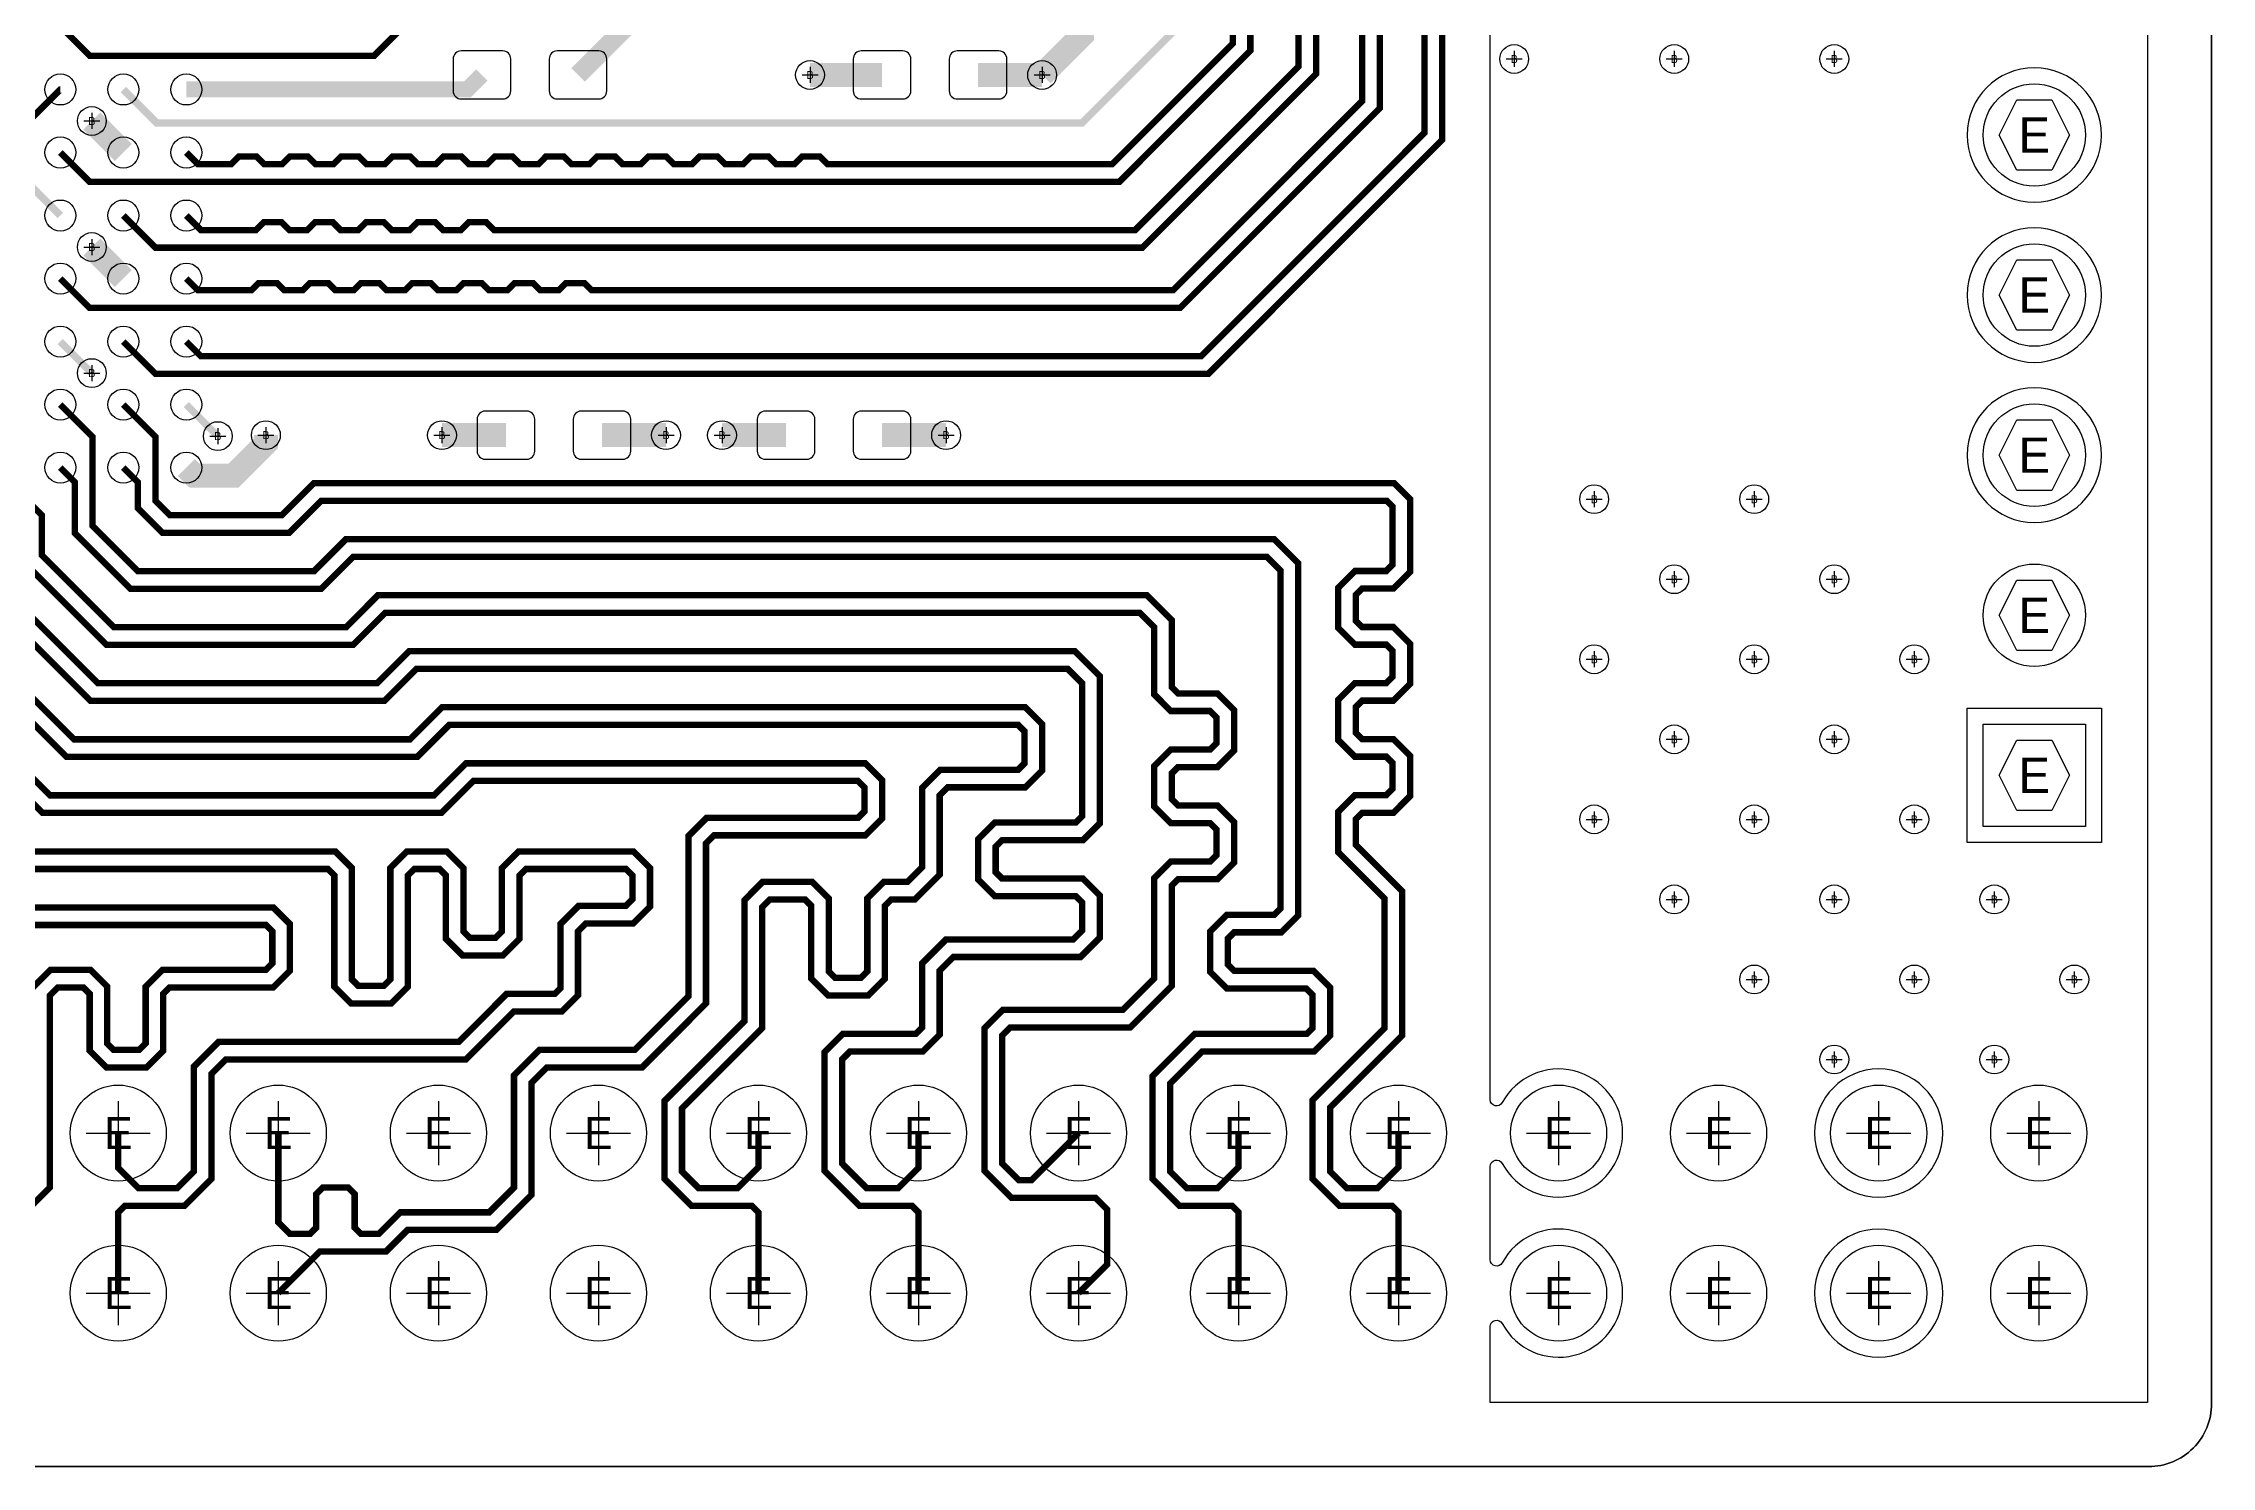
# Model space of a CAD drawing. Extents: x 9975 to 15325, y 4646 to 10805.
# Drawn here: x 12031 to 13386, y 4646 to 5535 of the extents above; entities that cross this region are included whole.
import ezdxf
from ezdxf.enums import TextEntityAlignment as Align

# ---------------------------------------------------------------- set-up
doc = ezdxf.new("R2010")
doc.units = 0
doc.layers.add('LX16-DDR', color=9, linetype='CONTINUOUS')

# ---------------------------------------------------------------- blocks, each defined once
blk = doc.blocks.new('FIGURE_CROSS')
for points in [[(0, 0.5), (0, -0.5)], [(-0.5, 0), (0.5, 0)]]:
    blk.add_lwpolyline(points)
blk = doc.blocks.new('FIGURE_HEX')
blk.add_lwpolyline([(-0.5, 0), (-0.25, 0.5), (0.25, 0.5), (0.5, 0), (0.25, -0.5), (-0.25, -0.5)], close=True)

msp = doc.modelspace()

# ---------------------------------------------------------------- linework, layer by layer
at = {"layer": 'LX16-DDR'}
for points in [[(10118.09, 4645.66), (13346.43, 4645.66, 0.414214), (13385.8, 4685.03), (13385.8, 7244.08, 0.414214), (13346.43, 7283.45), (10118.09, 7283.45, 0.414214), (10078.72, 7244.08), (10078.72, 4685.03, 0.414214)], [(10078.72, 7244.08, -0.414214), (10118.09, 7283.45), (13346.43, 7283.45, -0.414214), (13385.8, 7244.08), (13385.8, 4685.03, -0.414214), (13346.43, 4645.66), (10118.09, 4645.66, -0.414214), (10078.72, 4685.03)], [(10078.72, 4685.03), (10078.72, 7244.08, -0.414214), (10118.09, 7283.45), (13346.43, 7283.45, -0.414214), (13385.8, 7244.08), (13385.8, 4685.03, -0.414214), (13346.43, 4645.66), (10118.09, 4645.66, -0.414214)], [(12935, 4685.67), (12935, 4733.13, -0.778442), (12942.52, 4735.03, 3.9599), (12942.52, 4773.03, -0.778442), (12935, 4774.93), (12935, 4833.13, -0.778442), (12942.52, 4835.03, 3.9599), (12942.52, 4873.03, -0.778442), (12935, 4874.93), (12935, 6595), (13015, 6675), (13015, 7062.26, 0.188927), (13015, 7091.46), (13015, 7162.26, 0.188927), (13015, 7191.46), (13015, 7243.44), (13345.79, 7243.44), (13345.79, 4685.67)], [(12292, 5500), (12318, 5500, 0.414214), (12323, 5505), (12323, 5525, 0.414214), (12318, 5530), (12292, 5530, 0.414214), (12287, 5525), (12287, 5505, 0.414214)], [(12352, 5500), (12378, 5500, 0.414214), (12383, 5505), (12383, 5525, 0.414214), (12378, 5530), (12352, 5530, 0.414214), (12347, 5525), (12347, 5505, 0.414214)], [(12568, 5530), (12542, 5530, 0.414214), (12537, 5525), (12537, 5505, 0.414214), (12542, 5500), (12568, 5500, 0.414214), (12573, 5505), (12573, 5525, 0.414214)], [(12628, 5530), (12602, 5530, 0.414214), (12597, 5525), (12597, 5505, 0.414214), (12602, 5500), (12628, 5500, 0.414214), (12633, 5505), (12633, 5525, 0.414214)], [(13317.02, 5477.5, 1), (13232.98, 5477.5, 1)], [(13317.02, 5377.5, 1), (13232.98, 5377.5, 1)], [(13317.02, 5277.5, 1), (13232.98, 5277.5, 1)], [(12307, 5275), (12333, 5275, 0.414214), (12338, 5280), (12338, 5300, 0.414214), (12333, 5305), (12307, 5305, 0.414214), (12302, 5300), (12302, 5280, 0.414214)], [(12367, 5275), (12393, 5275, 0.414214), (12398, 5280), (12398, 5300, 0.414214), (12393, 5305), (12367, 5305, 0.414214), (12362, 5300), (12362, 5280, 0.414214)], [(12482, 5275), (12508, 5275, 0.414214), (12513, 5280), (12513, 5300, 0.414214), (12508, 5305), (12482, 5305, 0.414214), (12477, 5300), (12477, 5280, 0.414214)], [(12542, 5275), (12568, 5275, 0.414214), (12573, 5280), (12573, 5300, 0.414214), (12568, 5305), (12542, 5305, 0.414214), (12537, 5300), (12537, 5280, 0.414214)], [(13217.76, 4854.03, 1), (13137.72, 4854.03, 1)], [(13217.76, 4754.03, 1), (13137.72, 4754.03, 1)]]:
    msp.add_lwpolyline(points, format="xyb", close=True, dxfattribs=at)
for points, const_width in [([(12680, 7015), (12680, 6540), (12685, 6535), (12740, 6535), (12745, 6530), (12745, 5550), (12680, 5485), (12101.85, 5485), (12080.91, 5505.94)], 4.6), ([(12041.54, 5387.83), (12059.87, 5369.5), (12741.32, 5369.5), (12866, 5494.18), (12866, 6816.95)], 4), ([(12120.28, 5387.83), (12127.61, 5380.5), (12160.93, 5380.5), (12165.43, 5385), (12176.93, 5385), (12181.43, 5380.5), (12192.93, 5380.5), (12197.43, 5385), (12208.93, 5385), (12213.43, 5380.5), (12224.93, 5380.5), (12229.43, 5385), (12240.93, 5385), (12245.43, 5380.5), (12256.93, 5380.5), (12261.43, 5385), (12272.93, 5385), (12277.43, 5380.5), (12288.93, 5380.5), (12293.43, 5385), (12304.93, 5385), (12309.43, 5380.5), (12320.93, 5380.5), (12325.43, 5385), (12336.93, 5385), (12341.43, 5380.5), (12352.93, 5380.5), (12357.43, 5385), (12368.93, 5385), (12373.43, 5380.5), (12736.76, 5380.5), (12855, 5498.74), (12855, 6821.51)], 4), ([(12826.26, 6812.91), (12826.26, 5515.7), (12717.67, 5407.11), (12101, 5407.11), (12080.91, 5427.2)], 4), ([(12815.26, 6808.35), (12815.26, 5520.26), (12713.11, 5418.11), (12312.65, 5418.11), (12307.76, 5423), (12296.65, 5423), (12291.76, 5418.11), (12280.65, 5418.11), (12275.76, 5423), (12264.65, 5423), (12259.76, 5418.11), (12248.65, 5418.11), (12243.76, 5423), (12232.65, 5423), (12227.76, 5418.11), (12216.65, 5418.11), (12211.76, 5423), (12200.65, 5423), (12195.76, 5418.11), (12184.65, 5418.11), (12179.76, 5423), (12168.65, 5423), (12163.76, 5418.11), (12129.37, 5418.11), (12120.28, 5427.2)], 4), ([(12894, 6640.75), (12894, 5479), (12754.37, 5339.37), (12129.37, 5339.37), (12120.28, 5348.46)], 4), ([(12905, 6636.19), (12905, 5474.44), (12758.93, 5328.37), (12101, 5328.37), (12080.91, 5348.46)], 4), ([(12041.54, 5466.57), (12059.87, 5448.24), (12703.24, 5448.24), (12785.13, 5530.13), (12785.13, 6554.87)], 4), ([(12120.28, 5466.57), (12127.61, 5459.24), (12148.19, 5459.24), (12152.95, 5464), (12164.19, 5464), (12168.95, 5459.24), (12180.19, 5459.24), (12184.95, 5464), (12196.19, 5464), (12200.95, 5459.24), (12212.19, 5459.24), (12216.95, 5464), (12228.19, 5464), (12232.95, 5459.24), (12244.19, 5459.24), (12248.95, 5464), (12260.19, 5464), (12264.95, 5459.24), (12276.19, 5459.24), (12280.95, 5464), (12292.19, 5464), (12296.95, 5459.24), (12308.19, 5459.24), (12312.95, 5464), (12324.19, 5464), (12328.95, 5459.24), (12340.19, 5459.24), (12344.95, 5464), (12356.19, 5464), (12360.95, 5459.24), (12372.19, 5459.24), (12376.95, 5464), (12388.19, 5464), (12392.95, 5459.24), (12404.19, 5459.24), (12408.95, 5464), (12420.19, 5464), (12424.95, 5459.24), (12436.19, 5459.24), (12440.95, 5464), (12452.19, 5464), (12456.95, 5459.24), (12468.19, 5459.24), (12472.95, 5464), (12484.19, 5464), (12488.95, 5459.24), (12500.19, 5459.24), (12504.95, 5464), (12516.19, 5464), (12520.95, 5459.24), (12698.68, 5459.24), (12774.13, 5534.69), (12774.13, 6550.31)], 4), ([(12041.54, 5545.31), (12059.87, 5526.98), (12237.54, 5526.98), (12385, 5674.44)], 4), ([(12365, 5515), (12440, 5590), (12440, 5605)], 12), ([(12680, 5605), (12680, 5540), (12655, 5515)], 15), ([(12305, 5515), (12295.94, 5505.94), (12120.28, 5505.94)], 10), ([(12555, 5515), (12510, 5515)], 15), ([(12615, 5515), (12655, 5515)], 15), ([(12041.54, 5505.94), (12041.53, 5505.94), (12021.85, 5486.26)], 4), ([(12080.91, 5466.57), (12061.22, 5486.26)], 15), ([(12041.54, 5427.2), (12021.86, 5446.88)], 4.6), ([(12080.91, 5387.83), (12061.22, 5407.52)], 15), ([(11884.06, 5348.46), (11902.39, 5330.13), (11902.39, 5197.61), (12035, 5065), (12275, 5065), (12295, 5085), (12544.56, 5085), (12555, 5074.56), (12555, 5050.44), (12544.56, 5040), (12450, 5040), (12445, 5035), (12445, 4935), (12405, 4895), (12345.56, 4895), (12336, 4885.44), (12336, 4815.44), (12314.09, 4793.53), (12258.53, 4793.53), (12245, 4780), (12203.71, 4780), (12177.74, 4754.03)], 4), ([(12041.54, 5348.46), (12061.22, 5328.78)], 4.6), ([(12120.28, 5309.09), (12139.96, 5289.41)], 4.6), ([(12777.74, 4854.03), (12777.74, 4832.74), (12764.53, 4819.53), (12745.47, 4819.53), (12735, 4830), (12735, 4885), (12755, 4905), (12825, 4905), (12835, 4915), (12835, 4944.97), (12824.56, 4955.41), (12775, 4955.41), (12771, 4959.41), (12771, 4975.41), (12775, 4979.41), (12804.56, 4979.41), (12815, 4989.85), (12815, 5210), (12800, 5225), (12220, 5225), (12200, 5205), (12090, 5205), (12061.63, 5233.37), (12061.63, 5289), (12041.54, 5309.09)], 4), ([(12080.91, 5309.09), (12101, 5289), (12101, 5249), (12110, 5240), (12180, 5240), (12200, 5260), (12875, 5260), (12885, 5250), (12885, 5204.58), (12874.56, 5194.14), (12855, 5194.14), (12851, 5190.14), (12851, 5174.14), (12855, 5170.14), (12874.56, 5170.14), (12885, 5159.7), (12885, 5134.58), (12874.56, 5124.14), (12855, 5124.14), (12851, 5120.14), (12851, 5104.14), (12855, 5100.14), (12874.56, 5100.14), (12885, 5089.7), (12885, 5064.58), (12874.56, 5054.14), (12855, 5054.14), (12851, 5050.14), (12851, 5034.14), (12880, 5005.14), (12880, 4915), (12835, 4870), (12835, 4830), (12845.47, 4819.53), (12864.53, 4819.53), (12877.74, 4832.74), (12877.74, 4854.03)], 4), ([(12120.28, 5269.72), (12125.28, 5264.72), (12149.72, 5264.72), (12170, 5285), (12170, 5290)], 15), ([(12320, 5290), (12280, 5290)], 15), ([(12380, 5290), (12420, 5290)], 15), ([(12495, 5290), (12455, 5290)], 15), ([(12555, 5290), (12595, 5290)], 15), ([(12777.74, 4754.03), (12777.74, 4804.53), (12773.74, 4808.53), (12740.91, 4808.53), (12724, 4825.44), (12724, 4889.56), (12750.44, 4916), (12820.44, 4916), (12824, 4919.56), (12824, 4940.41), (12820, 4944.41), (12770.44, 4944.41), (12760, 4954.85), (12760, 4979.97), (12770.44, 4990.41), (12800, 4990.41), (12804, 4994.41), (12804, 5205.44), (12795.44, 5214), (12224.56, 5214), (12204.56, 5194), (12085.44, 5194), (12050.63, 5228.81), (12050.63, 5260.63), (12041.54, 5269.72)], 4), ([(12080.91, 5269.72), (12090, 5260.63), (12090, 5244.44), (12105.44, 5229), (12184.56, 5229), (12204.56, 5249), (12870.44, 5249), (12874, 5245.44), (12874, 5209.14), (12870, 5205.14), (12850.44, 5205.14), (12840, 5194.7), (12840, 5169.58), (12850.44, 5159.14), (12870, 5159.14), (12874, 5155.14), (12874, 5139.14), (12870, 5135.14), (12850.44, 5135.14), (12840, 5124.7), (12840, 5099.58), (12850.44, 5089.14), (12870, 5089.14), (12874, 5085.14), (12874, 5069.14), (12870, 5065.14), (12850.44, 5065.14), (12840, 5054.7), (12840, 5029.58), (12869, 5000.58), (12869, 4919.56), (12824, 4874.56), (12824, 4825.44), (12840.91, 4808.53), (12873.74, 4808.53), (12877.74, 4804.53), (12877.74, 4754.03)], 4), ([(12020.5, 5249.5), (12030, 5240), (12030, 5215), (12075, 5170), (12220, 5170), (12240, 5190), (12720.56, 5190), (12736, 5174.56), (12736, 5132.67), (12740, 5128.67), (12764.56, 5128.67), (12775, 5118.23), (12775, 5093.11), (12764.56, 5082.67), (12740, 5082.67), (12736, 5078.67), (12736, 5062.67), (12740, 5058.67), (12764.56, 5058.67), (12775, 5048.23), (12775, 5023.11), (12764.56, 5012.67), (12740, 5012.67), (12736, 5008.67), (12736, 4946), (12710, 4920), (12635, 4920), (12630, 4915), (12630, 4835), (12640.47, 4824.53), (12648.24, 4824.53), (12677.74, 4854.03)], 4), ([(11982.89, 5217.11), (12065, 5135), (12239.44, 5135), (12259.44, 5155), (12675.56, 5155), (12691, 5139.56), (12691, 5047.45), (12680.56, 5037.01), (12630, 5037.01), (12626, 5033.01), (12626, 5017.01), (12630, 5013.01), (12680.56, 5013.01), (12691, 5002.57), (12691, 4976), (12679, 4964), (12599.56, 4964), (12591, 4955.44), (12591, 4915.44), (12580.56, 4905), (12535, 4905), (12530, 4900), (12530, 4835), (12545.47, 4819.53), (12565, 4819.53), (12577.74, 4832.27), (12577.74, 4854.03)], 4), ([(12477.74, 4754.03), (12477.74, 4804.53), (12473.74, 4808.53), (12435.91, 4808.53), (12419, 4825.44), (12419, 4874), (12469, 4924), (12469, 4999.56), (12480.44, 5011), (12511.34, 5011), (12521.78, 5000.56), (12521.78, 4955), (12525.78, 4951), (12541.78, 4951), (12545.78, 4955), (12545.78, 5000.56), (12556.22, 5011), (12571, 5011), (12580, 5020), (12580, 5069.56), (12591.44, 5081), (12640, 5081), (12644, 5085), (12644, 5105), (12640, 5109), (12284.56, 5109), (12264.56, 5089), (12045.44, 5089), (11932.52, 5201.92)], 4), ([(12477.74, 4854.03), (12477.74, 4832.74), (12464.53, 4819.53), (12440.47, 4819.53), (12430, 4830), (12430, 4869.44), (12480, 4919.44), (12480, 4995), (12485, 5000), (12506.78, 5000), (12510.78, 4996), (12510.78, 4950.44), (12521.22, 4940), (12546.34, 4940), (12556.78, 4950.44), (12556.78, 4996), (12560.78, 5000), (12575.56, 5000), (12591, 5015.44), (12591, 5065), (12596, 5070), (12644.56, 5070), (12655, 5080.44), (12655, 5109.56), (12644.56, 5120), (12280, 5120), (12260, 5100), (12050, 5100), (11943.52, 5206.48)], 4), ([(11971.89, 5212.55), (12060.44, 5124), (12244, 5124), (12264, 5144), (12671, 5144), (12680, 5135), (12680, 5052.01), (12676, 5048.01), (12625.44, 5048.01), (12615, 5037.57), (12615, 5012.45), (12625.44, 5002.01), (12676, 5002.01), (12680, 4998.01), (12680, 4980.56), (12674.44, 4975), (12595, 4975), (12580, 4960), (12580, 4920), (12576, 4916), (12530.44, 4916), (12519, 4904.56), (12519, 4830.44), (12540.91, 4808.53), (12573.74, 4808.53), (12577.74, 4804.53), (12577.74, 4754.03)], 4), ([(12019, 5210.44), (12070.44, 5159), (12224.56, 5159), (12244.56, 5179), (12716, 5179), (12725, 5170), (12725, 5128.11), (12735.44, 5117.67), (12760, 5117.67), (12764, 5113.67), (12764, 5097.67), (12760, 5093.67), (12735.44, 5093.67), (12725, 5083.23), (12725, 5058.11), (12735.44, 5047.67), (12760, 5047.67), (12764, 5043.67), (12764, 5027.67), (12760, 5023.67), (12735.44, 5023.67), (12725, 5013.23), (12725, 4950.56), (12705.44, 4931), (12630.44, 4931), (12619, 4919.56), (12619, 4830.44), (12635.91, 4813.53), (12688.47, 4813.53), (12695.74, 4806.26), (12695.74, 4772.03), (12677.74, 4754.03)], 4), ([(11891.39, 5193.05), (12030.44, 5054), (12279.56, 5054), (12299.56, 5074), (12540, 5074), (12544, 5070), (12544, 5055), (12540, 5051), (12445.44, 5051), (12434, 5039.56), (12434, 4939.56), (12400.44, 4906), (12341, 4906), (12325, 4890), (12325, 4820), (12309.53, 4804.53), (12253.97, 4804.53), (12240.44, 4791), (12229.47, 4791), (12225.47, 4795), (12225.47, 4816), (12221.47, 4820), (12205.47, 4820), (12201.47, 4816), (12201.47, 4795), (12197.47, 4791), (12185, 4791), (12177.74, 4798.26), (12177.74, 4854.03)], 4), ([(12077.74, 4754.03), (12077.74, 4804.53), (12081.74, 4808.53), (12119.09, 4808.53), (12136, 4825.44), (12136, 4891), (12145, 4900), (12295, 4900), (12325, 4930), (12355, 4930), (12365, 4940), (12365, 4980), (12370, 4985), (12399.56, 4985), (12410, 4995.44), (12410, 5019.56), (12399.56, 5030), (12327.88, 5030), (12317.44, 5019.56), (12317.44, 4980), (12313.44, 4976), (12297.44, 4976), (12293.44, 4980), (12293.44, 5019.56), (12283, 5030), (12258.17, 5030), (12247.73, 5019.56), (12247.73, 4950), (12243.73, 4946), (12227.73, 4946), (12223.73, 4950), (12223.73, 5019.56), (12213.29, 5030), (12020.56, 5030)], 4), ([(12077.74, 4854.03), (12077.74, 4832.26), (12090.47, 4819.53), (12114.53, 4819.53), (12125, 4830), (12125, 4895.56), (12140.44, 4911), (12290.44, 4911), (12320.44, 4941), (12350.44, 4941), (12354, 4944.56), (12354, 4984.56), (12365.44, 4996), (12395, 4996), (12399, 5000), (12399, 5015), (12395, 5019), (12332.44, 5019), (12328.44, 5015), (12328.44, 4975.44), (12318, 4965), (12292.88, 4965), (12282.44, 4975.44), (12282.44, 5015), (12278.44, 5019), (12262.73, 5019), (12258.73, 5015), (12258.73, 4945.44), (12248.29, 4935), (12223.17, 4935), (12212.73, 4945.44), (12212.73, 5015), (12208.73, 5019), (12016, 5019)], 4), ([(12018.53, 4803.53), (12035, 4820), (12035, 4940), (12040, 4945), (12055.85, 4945), (12059.85, 4941), (12059.85, 4905.44), (12070.29, 4895), (12095.41, 4895), (12105.85, 4905.44), (12105.85, 4941), (12109.85, 4945), (12174.56, 4945), (12185, 4955.44), (12185, 4984.56), (12174.56, 4995), (12000, 4995)], 4), ([(12024, 4944.56), (12035.44, 4956), (12060.41, 4956), (12070.85, 4945.56), (12070.85, 4910), (12074.85, 4906), (12090.85, 4906), (12094.85, 4910), (12094.85, 4945.56), (12105.29, 4956), (12170, 4956), (12174, 4960), (12174, 4980), (12170, 4984), (12004.56, 4984)], 4)]:
    msp.add_lwpolyline(points, dxfattribs=dict(at, const_width=const_width))
for points in [[(13232.98, 5035.48), (13232.98, 5119.52), (13317.02, 5119.52), (13317.02, 5035.48)], [(13307, 5045.5), (13243, 5045.5), (13243, 5109.5), (13307, 5109.5)]]:
    msp.add_lwpolyline(points, close=True, dxfattribs=at)
for centre, radius in [((12950, 5525), 9), ((13050, 5525), 9), ((13150, 5525), 9), ((12041.54, 5505.94), 9.69), ((12080.91, 5505.94), 9.69), ((12120.28, 5505.94), 9.69), ((12510, 5515), 9), ((12655, 5515), 9), ((13275, 5477.5), 32), ((12061.22, 5486.26), 9), ((12041.54, 5466.57), 9.69), ((12080.91, 5466.57), 9.69), ((12120.28, 5466.57), 9.69), ((12041.54, 5427.2), 9.69), ((12080.91, 5427.2), 9.69), ((12120.28, 5427.2), 9.69), ((12061.22, 5407.52), 9), ((13275, 5377.5), 32), ((12041.54, 5387.83), 9.69), ((12080.91, 5387.83), 9.69), ((12120.28, 5387.83), 9.69), ((12041.54, 5348.46), 9.69), ((12080.91, 5348.46), 9.69), ((12120.28, 5348.46), 9.69), ((12061.22, 5328.78), 9), ((12041.54, 5309.09), 9.69), ((12080.91, 5309.09), 9.69), ((12120.28, 5309.09), 9.69), ((12139.96, 5289.41), 9), ((12170, 5290), 9), ((12280, 5290), 9), ((12420, 5290), 9), ((12455, 5290), 9), ((12595, 5290), 9), ((13275, 5277.5), 32), ((12041.54, 5269.72), 9.69), ((12080.91, 5269.72), 9.69), ((12120.28, 5269.72), 9.69), ((13000, 5250), 9), ((13100, 5250), 9), ((13050, 5200), 9), ((13150, 5200), 9), ((13275, 5177.5), 32), ((13000, 5150), 9), ((13100, 5150), 9), ((13200, 5150), 9), ((13050, 5100), 9), ((13150, 5100), 9), ((13000, 5050), 9), ((13100, 5050), 9), ((13200, 5050), 9), ((13050, 5000), 9), ((13150, 5000), 9), ((13250, 5000), 9), ((13100, 4950), 9), ((13200, 4950), 9), ((13300, 4950), 9), ((13150, 4900), 9), ((13250, 4900), 9), ((12077.74, 4854.03), 30), ((12177.74, 4854.03), 30), ((12277.74, 4854.03), 30), ((12377.74, 4854.03), 30), ((12477.74, 4854.03), 30), ((12577.74, 4854.03), 30), ((12677.74, 4854.03), 30), ((12777.74, 4854.03), 30), ((12877.74, 4854.03), 30), ((12977.74, 4854.03), 30), ((13077.74, 4854.03), 30), ((13177.74, 4854.03), 30), ((13277.74, 4854.03), 30), ((12077.74, 4754.03), 30), ((12177.74, 4754.03), 30), ((12277.74, 4754.03), 30), ((12377.74, 4754.03), 30), ((12477.74, 4754.03), 30), ((12577.74, 4754.03), 30), ((12677.74, 4754.03), 30), ((12777.74, 4754.03), 30), ((12877.74, 4754.03), 30), ((12977.74, 4754.03), 30), ((13077.74, 4754.03), 30), ((13177.74, 4754.03), 30), ((13277.74, 4754.03), 30)]:
    msp.add_circle(centre, radius, dxfattribs=at)

# ---------------------------------------------------------------- block references
for name, p, xscale, yscale in [('FIGURE_CROSS', (12950, 5525), 10, 10), ('FIGURE_CROSS', (13050, 5525), 10, 10), ('FIGURE_CROSS', (13150, 5525), 10, 10), ('FIGURE_CROSS', (12510, 5515), 10, 10), ('FIGURE_CROSS', (12655, 5515), 10, 10), ('FIGURE_CROSS', (12061.22, 5486.26), 10, 10), ('FIGURE_HEX', (13275, 5477.5), 44, 44), ('FIGURE_CROSS', (12061.22, 5407.52), 10, 10), ('FIGURE_HEX', (13275, 5377.5), 44, 44), ('FIGURE_CROSS', (12061.22, 5328.78), 10, 10), ('FIGURE_HEX', (13275, 5277.5), 44, 44), ('FIGURE_CROSS', (12139.96, 5289.41), 10, 10), ('FIGURE_CROSS', (12170, 5290), 10, 10), ('FIGURE_CROSS', (12280, 5290), 10, 10), ('FIGURE_CROSS', (12420, 5290), 10, 10), ('FIGURE_CROSS', (12455, 5290), 10, 10), ('FIGURE_CROSS', (12595, 5290), 10, 10), ('FIGURE_CROSS', (13000, 5250), 10, 10), ('FIGURE_CROSS', (13100, 5250), 10, 10), ('FIGURE_CROSS', (13050, 5200), 10, 10), ('FIGURE_CROSS', (13150, 5200), 10, 10), ('FIGURE_HEX', (13275, 5177.5), 44, 44), ('FIGURE_CROSS', (13000, 5150), 10, 10), ('FIGURE_CROSS', (13100, 5150), 10, 10), ('FIGURE_CROSS', (13200, 5150), 10, 10), ('FIGURE_CROSS', (13050, 5100), 10, 10), ('FIGURE_CROSS', (13150, 5100), 10, 10), ('FIGURE_HEX', (13275, 5077.5), 44, 44), ('FIGURE_CROSS', (13000, 5050), 10, 10), ('FIGURE_CROSS', (13100, 5050), 10, 10), ('FIGURE_CROSS', (13200, 5050), 10, 10), ('FIGURE_CROSS', (13050, 5000), 10, 10), ('FIGURE_CROSS', (13150, 5000), 10, 10), ('FIGURE_CROSS', (13250, 5000), 10, 10), ('FIGURE_CROSS', (13100, 4950), 10, 10), ('FIGURE_CROSS', (13200, 4950), 10, 10), ('FIGURE_CROSS', (13300, 4950), 10, 10), ('FIGURE_CROSS', (13150, 4900), 10, 10), ('FIGURE_CROSS', (13250, 4900), 10, 10), ('FIGURE_CROSS', (12077.74, 4854.03), 40, 40), ('FIGURE_CROSS', (12177.74, 4854.03), 40, 40), ('FIGURE_CROSS', (12277.74, 4854.03), 40, 40), ('FIGURE_CROSS', (12377.74, 4854.03), 40, 40), ('FIGURE_CROSS', (12477.74, 4854.03), 40, 40), ('FIGURE_CROSS', (12577.74, 4854.03), 40, 40), ('FIGURE_CROSS', (12677.74, 4854.03), 40, 40), ('FIGURE_CROSS', (12777.74, 4854.03), 40, 40), ('FIGURE_CROSS', (12877.74, 4854.03), 40, 40), ('FIGURE_CROSS', (12977.74, 4854.03), 40, 40), ('FIGURE_CROSS', (13077.74, 4854.03), 40, 40), ('FIGURE_CROSS', (13177.74, 4854.03), 40, 40), ('FIGURE_CROSS', (13277.74, 4854.03), 40, 40), ('FIGURE_CROSS', (12077.74, 4754.03), 40, 40), ('FIGURE_CROSS', (12177.74, 4754.03), 40, 40), ('FIGURE_CROSS', (12277.74, 4754.03), 40, 40), ('FIGURE_CROSS', (12377.74, 4754.03), 40, 40), ('FIGURE_CROSS', (12477.74, 4754.03), 40, 40), ('FIGURE_CROSS', (12577.74, 4754.03), 40, 40), ('FIGURE_CROSS', (12677.74, 4754.03), 40, 40), ('FIGURE_CROSS', (12777.74, 4754.03), 40, 40), ('FIGURE_CROSS', (12877.74, 4754.03), 40, 40), ('FIGURE_CROSS', (12977.74, 4754.03), 40, 40), ('FIGURE_CROSS', (13077.74, 4754.03), 40, 40), ('FIGURE_CROSS', (13177.74, 4754.03), 40, 40), ('FIGURE_CROSS', (13277.74, 4754.03), 40, 40)]:
    msp.add_blockref(name, p, dxfattribs=dict(at, xscale=xscale, yscale=yscale))

# ---------------------------------------------------------------- texts
for s, height, p in [('B', 5, (12510, 5515)), ('B', 5, (12655, 5515)), ('B', 5, (12950, 5525)), ('B', 5, (13050, 5525)), ('B', 5, (13150, 5525)), ('B', 5, (12061.22, 5486.26)), ('E', 22, (13275, 5477.5)), ('B', 5, (12061.22, 5407.52)), ('E', 22, (13275, 5377.5)), ('B', 5, (12061.22, 5328.78)), ('B', 5, (12139.96, 5289.41)), ('B', 5, (12170, 5290)), ('B', 5, (12280, 5290)), ('B', 5, (12420, 5290)), ('B', 5, (12455, 5290)), ('B', 5, (12595, 5290)), ('E', 22, (13275, 5277.5)), ('B', 5, (13000, 5250)), ('B', 5, (13100, 5250)), ('B', 5, (13050, 5200)), ('B', 5, (13150, 5200)), ('E', 22, (13275, 5177.5)), ('B', 5, (13000, 5150)), ('B', 5, (13100, 5150)), ('B', 5, (13200, 5150)), ('B', 5, (13050, 5100)), ('B', 5, (13150, 5100)), ('E', 22, (13275, 5077.5)), ('B', 5, (13000, 5050)), ('B', 5, (13100, 5050)), ('B', 5, (13200, 5050)), ('B', 5, (13050, 5000)), ('B', 5, (13150, 5000)), ('B', 5, (13250, 5000)), ('B', 5, (13100, 4950)), ('B', 5, (13200, 4950)), ('B', 5, (13300, 4950)), ('B', 5, (13150, 4900)), ('B', 5, (13250, 4900)), ('E', 20, (12077.74, 4854.03)), ('E', 20, (12177.74, 4854.03)), ('E', 20, (12277.74, 4854.03)), ('E', 20, (12377.74, 4854.03)), ('E', 20, (12477.74, 4854.03)), ('E', 20, (12577.74, 4854.03)), ('E', 20, (12677.74, 4854.03)), ('E', 20, (12777.74, 4854.03)), ('E', 20, (12877.74, 4854.03)), ('E', 20, (12977.74, 4854.03)), ('E', 20, (13077.74, 4854.03)), ('E', 20, (13177.74, 4854.03)), ('E', 20, (13277.74, 4854.03)), ('E', 20, (12077.74, 4754.03)), ('E', 20, (12177.74, 4754.03)), ('E', 20, (12277.74, 4754.03)), ('E', 20, (12377.74, 4754.03)), ('E', 20, (12477.74, 4754.03)), ('E', 20, (12577.74, 4754.03)), ('E', 20, (12677.74, 4754.03)), ('E', 20, (12777.74, 4754.03)), ('E', 20, (12877.74, 4754.03)), ('E', 20, (12977.74, 4754.03)), ('E', 20, (13077.74, 4754.03)), ('E', 20, (13177.74, 4754.03)), ('E', 20, (13277.74, 4754.03))]:
    msp.add_text(s, height=height, dxfattribs=at).set_placement(p, align=Align.MIDDLE_CENTER)

doc.saveas('drawing.dxf')
